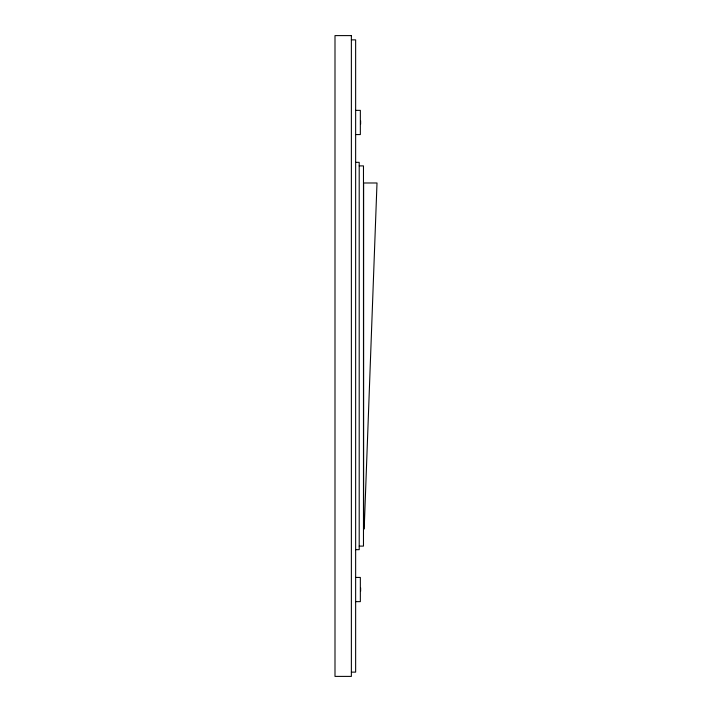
<?xml version="1.0" encoding="UTF-8"?>
<svg xmlns="http://www.w3.org/2000/svg" width="712" height="712" viewBox="0 0 712 712"><rect width="100%" height="100%" fill="white"/><g stroke="black" fill="none" stroke-linecap="round" stroke-linejoin="round"><path stroke-width="1.07" d="M364.188 529.016L377.004 182.984L363.618 182.984L363.618 529.016M351.372 39.872L355.644 39.872L355.644 672.128L351.372 672.128M355.644 110.36L360.343 110.36L360.343 134.568L355.644 134.568M355.644 162.336L359.204 162.336L359.204 549.664L355.644 549.664M359.204 165.896L363.476 165.896L363.476 546.104L359.204 546.104M355.644 577.432L360.343 577.432L360.343 601.64L355.644 601.64M360.628 120.755L360.628 124.173M360.628 587.827L360.628 591.245M351.372 35.6L334.996 35.6L334.996 676.4L351.372 676.4L351.372 35.6"/></g></svg>
